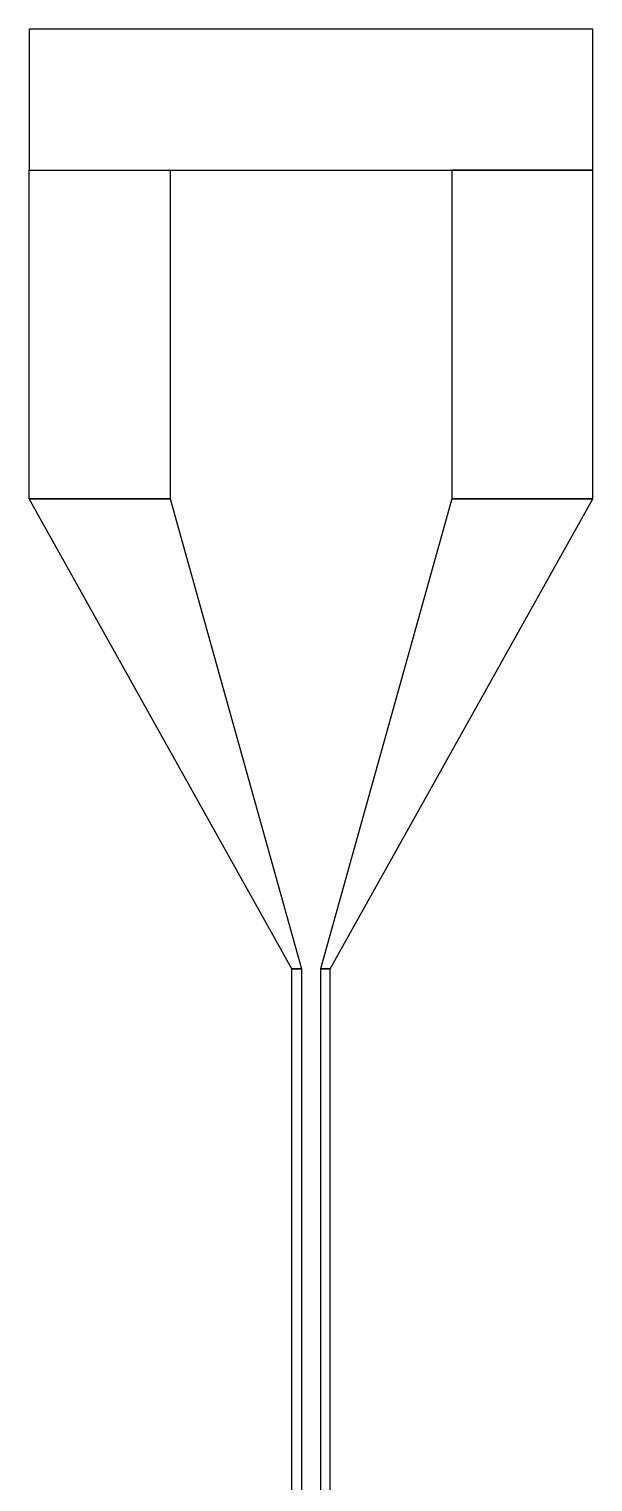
# Model space of a CAD drawing. Extents: x -21939 to 21943, y -23600 to 16600.
# Drawn here: x -150 to 150, y -19173 to -18400 of the extents above; entities that cross this region are included whole.
import ezdxf

# ---------------------------------------------------------------- set-up
doc = ezdxf.new("R2010")
doc.units = 0

# ---------------------------------------------------------------- blocks, each defined once
blk = doc.blocks.new('QTUNE1')
for points in [[(3150, 5900), (3150, 5825), (3450, 5825), (3450, 5900), (3150, 5900)], [(3225, 5825), (3225, 5650), (3150, 5650), (3150, 5825), (3225, 5825)], [(3375, 5825), (3375, 5650), (3450, 5650), (3450, 5825), (3375, 5825)], [(3225, 5650), (3295, 5400), (3289.86, 5400), (3150, 5650), (3225, 5650)], [(3375, 5650), (3305, 5400), (3310.14, 5400), (3450, 5650), (3375, 5650)], [(3295, 5400), (3295, 1200), (3289.86, 1200), (3289.86, 5400), (3295, 5400)], [(3305, 5400), (3305, 1200), (3310.14, 1200), (3310.14, 5400), (3305, 5400)]]:
    blk.add_lwpolyline(points)

msp = doc.modelspace()

# ---------------------------------------------------------------- block references
msp.add_blockref('QTUNE1', (-3300, -24300))

doc.saveas('drawing.dxf')
